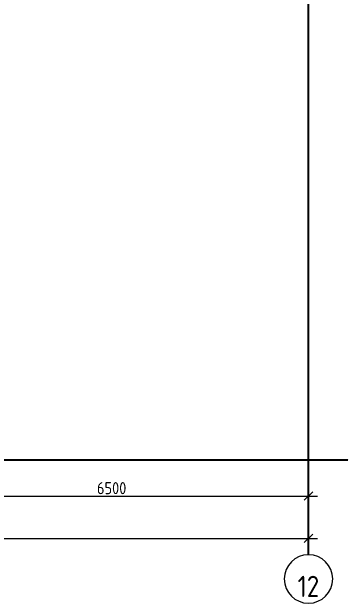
# Model space of a CAD drawing. Header units: millimetres. Extents: x -129048 to 476301, y -5853 to 215316.
# Drawn here: x 469370 to 474923, y -4529 to 5240 of the extents above; entities that cross this region are included whole.
import ezdxf

# ---------------------------------------------------------------- set-up
doc = ezdxf.new("R2010")
doc.units = ezdxf.units.MM
doc.linetypes.add('ADSK_Линия сетки', pattern=[25, 20, -2.5, 0, -2.5])
doc.layers.add('Оси', color=7, linetype='Continuous', lineweight=9)
doc.styles.add('GOST Common', font='GOST Common_0.ttf', dxfattribs={"width": 0.9, "height": 350})
doc.styles.add('GOST Common_1', font='GOST Common_0.ttf', dxfattribs={"width": 0.9, "height": 200})
doc.dimstyles.new('ADSK_Основной_2_5_мм', dxfattribs={"dimscale": 304.8, "dimtxt": 251.428749, "dimasz": 0.463911, "dimexe": 0.492126, "dimexo": 0.492126, "dimgap": 0.098425, "dimtad": 1, "dimdec": 1, "dimrnd": 0.1, "dimdsep": 46, "dimtxsty": 'GOST Common_1', "dimblk1": 'OBLIQUE', "dimblk2": 'OBLIQUE', "dimsah": 1, "dimcen": 0.09, "dimdle": 0.492126, "dimazin": 2, "dimtfac": 1, "dimtdec": 4, "dimtix": 1, "dimtmove": 0, "dimatfit": 3, "dimfxl": 1, "dimtvp": 1, "dimtfill": 1, "dimtolj": 1, "dimtzin": 0, "dimlwd": 20, "dimlwe": 20, "dimarcsym": 2})

# ---------------------------------------------------------------- blocks, each defined once
blk = doc.blocks.new('Ось сетки - Круг_Ø8 мм-8258-План кровли АР копия 1')
at = {"layer": 'Оси', "lineweight": 20}
for start, end in [(360, 180), (180, 360)]:
    blk.add_arc((0, 0), 4, start, end, dxfattribs=at)
blk = doc.blocks.new('_Oblique')
at = {"color": 0, "linetype": 'ByBlock', "lineweight": -2}
blk.add_line((-0.5, -0.5), (0.5, 0.5), dxfattribs=at)
blk = doc.blocks.new('*D3105')
at = {"color": 0, "lineweight": 20, "transparency": 16777216}
for p, q in [((467618.1, -2758.4), (474418.1, -2758.4)), ((467768.1, -2808.4), (467768.1, -2908.4)), ((474268.1, -2808.4), (474268.1, -2908.4))]:
    blk.add_line(p, q, dxfattribs=at)
at = {"layer": 'Defpoints', "color": 0, "transparency": 16777216}
for p in [(467768.1, -2658.4), (474268.1, -2658.4), (474268.1, -2758.4)]:
    blk.add_point(p, dxfattribs=at)
at = {"color": 0, "lineweight": 20, "transparency": 16777216, "xscale": 141.4, "yscale": 141.4, "zscale": 141.4, "rotation": 180}
blk.add_blockref('_Oblique', (467768.1, -2758.4), dxfattribs=at)
at = {"color": 0, "lineweight": 20, "transparency": 16777216, "xscale": 141.4, "yscale": 141.4, "zscale": 141.4}
blk.add_blockref('_Oblique', (474268.1, -2758.4), dxfattribs=at)
at = {"color": 0, "lineweight": 20, "transparency": 16777216, "insert": (471018.1, -2628.4), "char_height": 200, "width": 756.843, "attachment_point": 5, "style": 'GOST Common_1', "bg_fill": 3, "box_fill_scale": 1.1, "bg_fill_color": 256, "bg_fill_true_color": 13158600, "bg_fill_transparency": 0}
blk.add_mtext('\\A1;6500', dxfattribs=at)
blk = doc.blocks.new('*D3106')
at = {"color": 0, "lineweight": 20, "transparency": 16777216}
for p, q in [((412268.1, -3458.4), (474418.1, -3458.4)), ((412418.1, -3508.4), (412418.1, -3608.4)), ((474268.1, -3508.4), (474268.1, -3608.4))]:
    blk.add_line(p, q, dxfattribs=at)
at = {"layer": 'Defpoints', "color": 0, "transparency": 16777216}
for p in [(412418.1, -3358.4), (474268.1, -3358.4), (474268.1, -3458.4)]:
    blk.add_point(p, dxfattribs=at)
at = {"color": 0, "lineweight": 20, "transparency": 16777216, "xscale": 141.4, "yscale": 141.4, "zscale": 141.4, "rotation": 180}
blk.add_blockref('_Oblique', (412418.1, -3458.4), dxfattribs=at)
at = {"color": 0, "lineweight": 20, "transparency": 16777216, "xscale": 141.4, "yscale": 141.4, "zscale": 141.4}
blk.add_blockref('_Oblique', (474268.1, -3458.4), dxfattribs=at)
at = {"color": 0, "lineweight": 20, "transparency": 16777216, "insert": (443343.1, -3328.4), "char_height": 200, "width": 889.802, "attachment_point": 5, "style": 'GOST Common_1', "bg_fill": 3, "box_fill_scale": 1.1, "bg_fill_color": 256, "bg_fill_true_color": 13158600, "bg_fill_transparency": 0}
blk.add_mtext('\\A1;61850', dxfattribs=at)

msp = doc.modelspace()

# ---------------------------------------------------------------- linework, layer by layer
at = {"linetype": 'ADSK_Линия сетки'}
for p, q in [((474268.148, -3728.718), (474268.148, 44218.786)), ((405120.6, -2159.213), (474923.436, -2159.213))]:
    msp.add_line(p, q, dxfattribs=at)

# ---------------------------------------------------------------- block references
at = {"lineweight": 20, "xscale": 99.99999999999993, "yscale": 99.99999999999993, "zscale": 99.99999999999993}
msp.add_blockref('Ось сетки - Круг_Ø8 мм-8258-План кровли АР копия 1', (474268.148, -4128.718), dxfattribs=at)

# ---------------------------------------------------------------- texts
at = {"insert": (474267.317, -4251.622), "char_height": 350, "width": 387, "attachment_point": 5, "line_spacing_factor": 1.022766, "style": 'GOST Common'}
msp.add_mtext('\\pt89.999,180,270,360,450,540,630,720,810,900,990,1080,1170,1260,1350,1440,1530,1620,1710,1800,1890,1980,2070,2160,2250,2340,2430,2520,2610,2700,2790,2880;12', dxfattribs=at)

# ---------------------------------------------------------------- next in the draw order: dimensions: what is measured, and where the dimension line sits
at = {"lineweight": 20}
for base, p1, p2, override, picture, middle in [((474268.148, -2758.387), (467768.148, -2658.402), (474268.148, -2658.402), {"dimpost": '<>', "dimfxl": 6500}, '*D3105', (471018.148, -2628.387)), ((474268.148, -3458.387), (412418.148, -3358.402), (474268.148, -3358.402), {"dimpost": '<>', "dimfxl": 61850}, '*D3106', (443343.148, -3328.387))]:
    dim = msp.add_linear_dim(base=base, p1=p1, p2=p2, dimstyle='ADSK_Основной_2_5_мм', override=override, dxfattribs=at)
    dim.commit()
    dim.dimension.update_dxf_attribs({"geometry": picture, "text_midpoint": middle})

doc.saveas('drawing.dxf')
